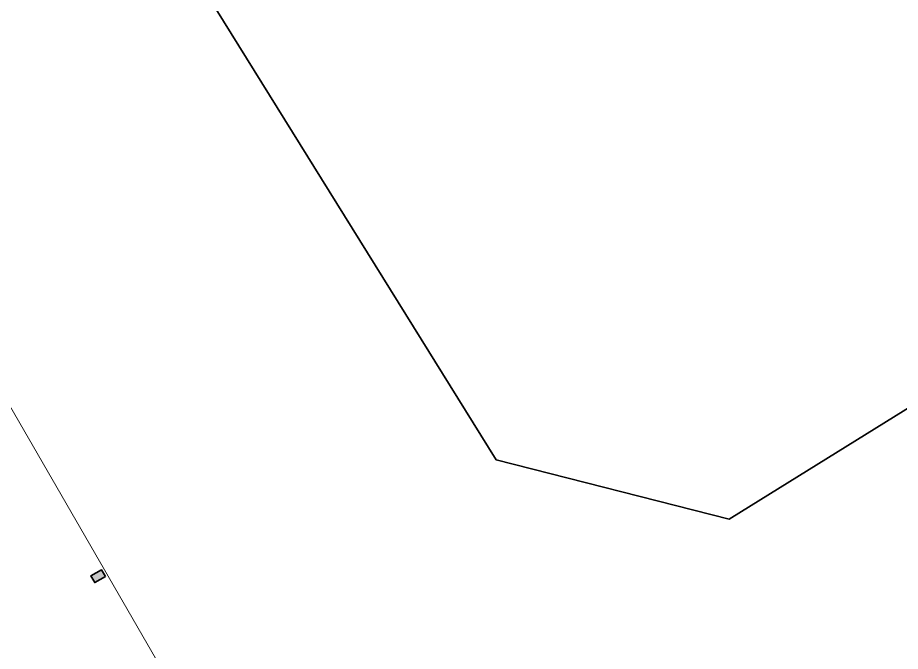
# Model space of a CAD drawing. Header units: inches. Extents: x -1094 to 3113, y -1192 to 2792.
# Drawn here: x 1040 to 1656, y 670 to 1112 of the extents above; entities that cross this region are included whole.
import ezdxf

# ---------------------------------------------------------------- set-up
doc = ezdxf.new("R2010")
doc.units = ezdxf.units.IN
doc.header["$MEASUREMENT"] = 0
for name, color, linetype, lineweight in [('0_Pen_No__1', 7, 'Continuous', 35), ('New_A - PATIOS - STOOPS.3D_Pen_No__3', 7, 'Continuous', 18), ('New_A - WALLS - EXTERIOR.3D_Pen_No__1', 7, 'Continuous', 35), ('New_Cut Fills_Pen_No__131', 8, 'Continuous', 9)]:
    doc.layers.add(name, color=color, linetype=linetype, lineweight=lineweight)
doc.layers.add('New_A - PATIOS - STOOPS.3D', color=7, linetype='Continuous')
doc.layers.add('New_A - WALLS - EXTERIOR.3D', color=7, linetype='Continuous')

# ---------------------------------------------------------------- blocks, each defined once
blk = doc.blocks.new('Slab_16', base_point=(781.61, 702.88))
at = {"layer": 'New_A - PATIOS - STOOPS.3D_Pen_No__3', "color": 7, "linetype": 'Continuous', "lineweight": 18, "flags": 128}
blk.add_lwpolyline([(781.61, 702.88), (1031.45, 847.13), (1163.45, 618.5), (913.61, 474.25)], close=True, dxfattribs=at)
blk = doc.blocks.new('Column_20', base_point=(1096.51, 722.46))
at = {"layer": 'New_Cut Fills_Pen_No__131', "linetype": 'Continuous', "lineweight": 0, "true_color": 0x131313}
blk.add_hatch(color=250, dxfattribs=at).paths.add_polyline_path([(1101.56, 722.2), (1098.81, 726.96), (1091.45, 722.71), (1094.2, 717.95)])
at = {"layer": 'New_A - WALLS - EXTERIOR.3D_Pen_No__1', "color": 7, "linetype": 'Continuous', "lineweight": 35, "flags": 128}
blk.add_lwpolyline([(1101.56, 722.2), (1094.2, 717.95), (1091.45, 722.71), (1098.81, 726.96)], close=True, dxfattribs=at)

msp = doc.modelspace()

# ---------------------------------------------------------------- linework, layer by layer
at = {"layer": '0_Pen_No__1', "color": 7, "linetype": 'Continuous', "lineweight": 35}
msp.add_lwpolyline([(1536.21, 762.2), (1374.01, 803.5), (1115.69, 1219.57), (1158.82, 1380.43), (2193.74, 2003.27), (2356.53, 1965.11), (2608.17, 1556.24), (2570.98, 1404.8)], close=True, dxfattribs=at)

# ---------------------------------------------------------------- block references
at = {"layer": 'New_A - PATIOS - STOOPS.3D', "color": 7, "linetype": 'Continuous', "lineweight": 18}
msp.add_blockref('Slab_16', (781.61, 702.88), dxfattribs=at)
at = {"layer": 'New_A - WALLS - EXTERIOR.3D', "color": 7, "lineweight": 35}
msp.add_blockref('Column_20', (1096.51, 722.46), dxfattribs=at)

doc.saveas('drawing.dxf')
